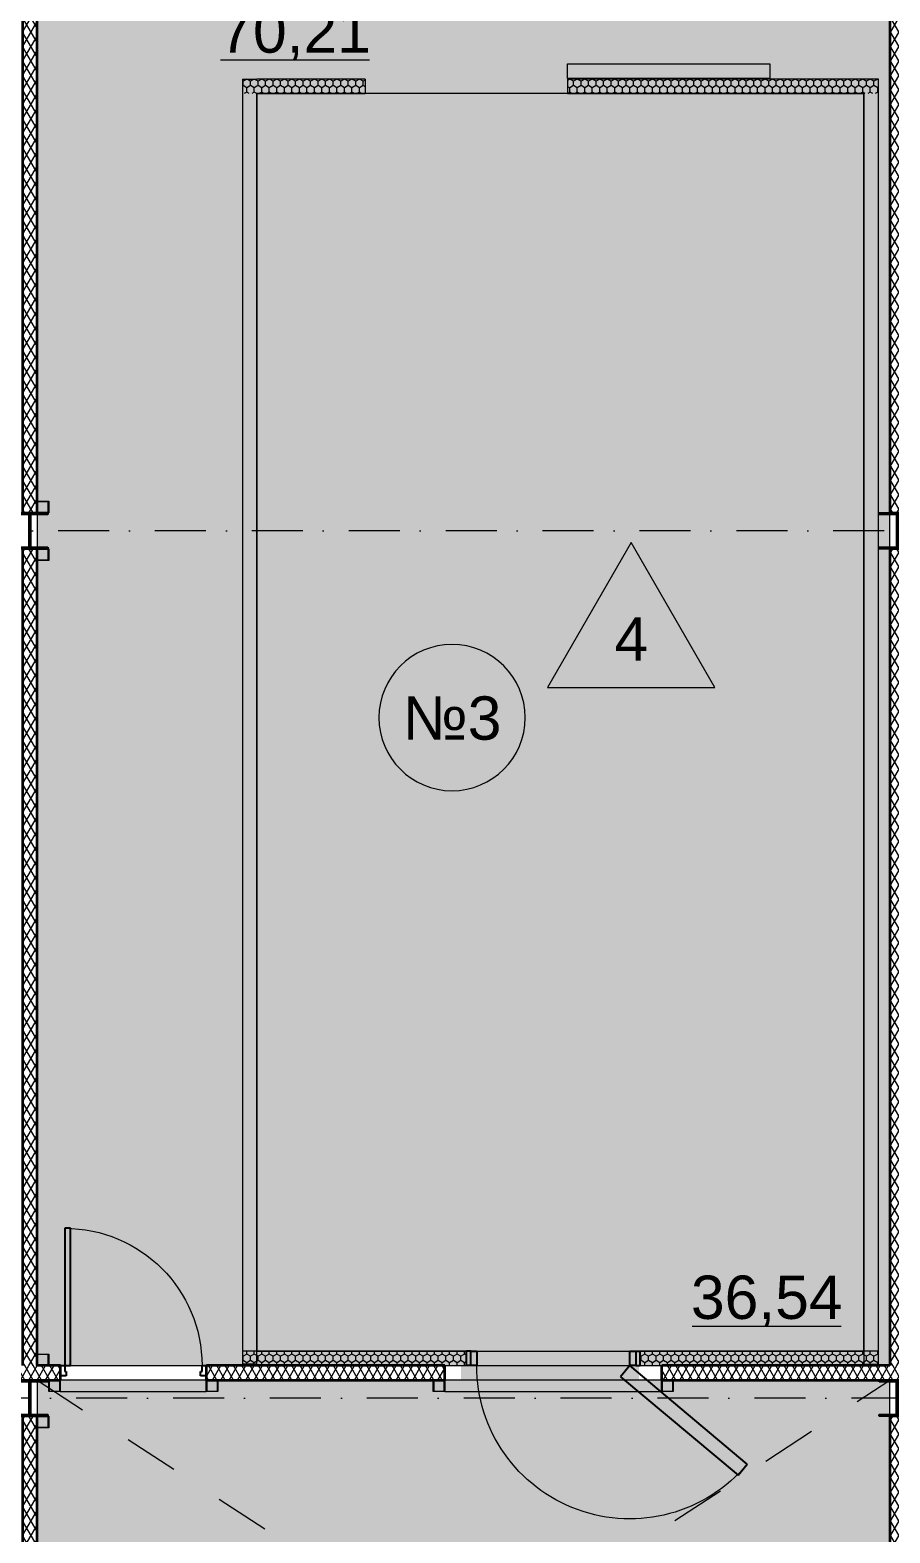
# Model space of a CAD drawing. Header units: millimetres. Extents: x -10605 to 104127, y -15987 to 52426.
# Drawn here: x 76001 to 81950, y 27068 to 37464 of the extents above; entities that cross this region are included whole.
import ezdxf
from ezdxf.enums import TextEntityAlignment as Align

# ---------------------------------------------------------------- set-up
doc = ezdxf.new("R2010")
doc.units = ezdxf.units.MM
doc.header["$MEASUREMENT"] = 0
for name, pattern in [('Dot & Dashed', [670.277762, 352.777767, -176.388884, 0, -141.111112]), ('roto_dd', [752.592, 376.296, -376.296]), ('Штриховая', [300, 200, -100])]:
    doc.linetypes.add(name, pattern=pattern)
for name, color, linetype in [('Двери Archicad', 7, 'Continuous'), ('Зоны', 7, 'Continuous'), ('Зоны морозильные камеры', 7, 'Continuous'), ('Морозильные камеры', 7, 'Continuous'), ('Оси', 7, 'Continuous'), ('Стены', 7, 'Continuous')]:
    doc.layers.add(name, color=color, linetype=linetype)
for name, color, linetype, lineweight in [('Двери Archicad_Ном._пера__3', 7, 'Continuous', 0), ('Двери Archicad_Ном._пера__97', 7, 'Continuous', 35), ('Двери Archicad_Ном._пера__98', 7, 'Continuous', 25), ('Зоны морозильные камеры_Ном._пера__100', 7, 'Continuous', 9), ('Зоны_Ном._пера__91', 255, 'Continuous', 0), ('Мебель и  оборудование_Ном._пера__200', 7, 'Continuous', 0), ('Металлический каркас здания_Ном._пера__98', 7, 'Continuous', 25), ('Металлический каркас здания_Ном._пера__99', 7, 'Continuous', 15), ('Оси_Ном._пера__200', 7, 'Continuous', 0), ('Паспорта Зон Archicad_Ном._пера__100', 7, 'Continuous', 9), ('Стены _Ном._пера__97', 7, 'Continuous', 35)]:
    doc.layers.add(name, color=color, linetype=linetype, lineweight=lineweight)
for name, color, linetype, lineweight, true_color in [('Двери Archicad_Ном._пера__6', 7, 'Continuous', 13, 0xc23fa3ff), ('Зоны морозильные камеры_Ном._пера__6', 7, 'Continuous', 13, 0xc23fa3ff), ('Морозильные камеры_Ном._пера__6', 7, 'Continuous', 13, 0xc23fa3ff)]:
    doc.layers.add(name, color=color, linetype=linetype, lineweight=lineweight, true_color=true_color)
doc.styles.add('РЎР“Р•РќР•Р\xa0РР\xa0_РЎРўРР›Р¬_1', font='arial.ttf')
pattern_1 = [(90, (0, 0), (-60, 0), [])]
pattern_2 = [(60, (0, 0), (-43.30127, 25), []), (120, (0, 0), (43.30127, 25), [])]
pattern_3 = [(90, (0, 0), (-51.961524, 0), [30, -60]), (90, (-25.98, 45), (-51.961524, 0), [30, -60]), (150, (-1e-14, 30), (25.980762, 45), [30, -60]), (150, (-51.96, 30), (25.980762, 45), [30, -60]), (210, (0, 0), (-25.980762, 45), [30, -60]), (210, (-51.96, -2e-14), (-25.980762, 45), [30, -60])]

# ---------------------------------------------------------------- blocks, each defined once
blk = doc.blocks.new('Разгрузочный тамбур_19_17', base_point=(77625, 38770))
at = {"layer": 'Зоны', "linetype": 'Continuous', "lineweight": 0, "true_color": 0x3f3f3f}
for points in [[(77470, 28225), (81870, 28225), (81950, 28225), (81950, 40125), (76050, 40125), (76050, 28225)], [(80213, 28225), (78983, 28225), (78983, 28125), (80213, 28125)]]:
    blk.add_hatch(color=250, dxfattribs=at).paths.add_polyline_path(points)
at = {"layer": 'Паспорта Зон Archicad_Ном._пера__100', "color": 7, "linetype": 'Continuous', "lineweight": 9}
blk.add_line((77320, 37258), (78350, 37258), dxfattribs=at)
at = {"layer": 'Паспорта Зон Archicad_Ном._пера__100', "color": 7, "lineweight": 9, "style": 'РЎР“Р•РќР•Р\xa0РР\xa0_РЎРўРР›Р¬_1'}
for tag, p in [('ROOM_NUMBER', (78333, 38612)), ('ROOM_AREA', (77835, 37458))]:
    blk.add_attdef(tag, text='', height=300, dxfattribs=at).set_placement(p, align=Align.MIDDLE_CENTER)
blk = doc.blocks.new('Колонна SHS ГК 27')
at = {"layer": 'Металлический каркас здания_Ном._пера__99', "linetype": 'Continuous', "lineweight": 0, "true_color": 0xffffff}
h = blk.add_hatch(dxfattribs=at)
h.set_pattern_fill('Barabбs_tйglakц_бllу', style=0, pattern_type=2)
h.set_pattern_definition(pattern_1)
h.paths.add_polyline_path([(-40, -40), (40, -40), (40, 40), (-40, 40)])
h.paths.add_polyline_path([(-36.4, -36.4), (-36.4, 36.4), (36.4, 36.4), (36.4, -36.4)], flags=0)
at = {"layer": 'Металлический каркас здания_Ном._пера__99', "color": 7, "linetype": 'Continuous', "lineweight": 15}
for p, q in [((40, 40), (-40, 40)), ((-40, 40), (-40, -40)), ((-36.4, -36.4), (-36.4, 36.4)), ((-36.4, 36.4), (36.4, 36.4)), ((36.4, 36.4), (36.4, -36.4)), ((40, -40), (40, 40)), ((-40, -40), (40, -40)), ((36.4, -36.4), (-36.4, -36.4))]:
    blk.add_line(p, q, dxfattribs=at)
blk = doc.blocks.new('Труба Квадратного Сечения ГК SHS 27_5')
at = {"layer": 'Металлический каркас здания_Ном._пера__99', "color": 7, "linetype": 'Continuous', "lineweight": 15}
for p, q in [((505, 40), (0, 40)), ((0, 40), (0, 0)), ((0, 0), (0, -40)), ((1010, 40), (505, 40)), ((1010, 0), (1010, 40)), ((1010, -40), (1010, 0)), ((0, -40), (505, -40)), ((505, -40), (1010, -40))]:
    blk.add_line(p, q, dxfattribs=at)
blk = doc.blocks.new('Труба Квадратного Сечения ГК SHS 27_6')
at = {"layer": 'Металлический каркас здания_Ном._пера__99', "color": 7, "linetype": 'Continuous', "lineweight": 15}
for p, q in [((750, 40), (0, 40)), ((0, 40), (0, 0)), ((0, 0), (0, -40)), ((1500, 40), (750, 40)), ((1500, 0), (1500, 40)), ((1500, -40), (1500, 0)), ((0, -40), (750, -40)), ((750, -40), (1500, -40))]:
    blk.add_line(p, q, dxfattribs=at)
blk = doc.blocks.new('Зона подготовки товара_47_66', base_point=(78860, 26738))
at = {"layer": 'Зоны', "linetype": 'Continuous', "lineweight": 0, "true_color": 0x3f3f3f}
blk.add_hatch(color=250, dxfattribs=at).paths.add_polyline_path([(76050, 28125), (76050, 24275), (81950, 24275), (81950, 28125)])
at = {"layer": 'Паспорта Зон Archicad_Ном._пера__100', "color": 7, "linetype": 'Continuous', "lineweight": 9}
blk.add_line((80741, 24470), (81771, 24470), dxfattribs=at)
for start, end in [(0, 180), (180, 0)]:
    blk.add_arc((79804, 25369), 506, start, end, dxfattribs=at)
at = {"layer": 'Паспорта Зон Archicad_Ном._пера__100', "color": 7, "lineweight": 9, "style": 'РЎР“Р•РќР•Р\xa0РР\xa0_РЎРўРР›Р¬_1'}
for tag, p in [('ROOM_NUMBER', (79804, 25369)), ('ROOM_AREA', (81256, 24669))]:
    blk.add_attdef(tag, text='', height=300, dxfattribs=at).set_placement(p, align=Align.MIDDLE_CENTER)
blk = doc.blocks.new('Морозильная камера №3_№3_99', base_point=(79105, 33075))
at = {"layer": 'Зоны морозильные камеры_Ном._пера__6', "linetype": 'Continuous', "lineweight": 0, "true_color": 0x0f283f}
for points in [[(79770, 37025), (79770, 37125), (78270, 37125), (78270, 37025)], [(77570, 28325), (81770, 28325), (81770, 37025), (77570, 37025)]]:
    blk.add_hatch(color=158, dxfattribs=at).paths.add_polyline_path(points)
at = {"layer": 'Зоны морозильные камеры_Ном._пера__100', "color": 7, "linetype": 'Штриховая', "lineweight": 9, "flags": 128}
blk.add_lwpolyline([(77570, 28325), (81770, 28325), (81770, 37025), (77570, 37025)], close=True, dxfattribs=at)
at = {"layer": 'Паспорта Зон Archicad_Ном._пера__100', "color": 7, "linetype": 'Continuous', "lineweight": 9}
for p, q in [((80161, 33919), (79582, 32917)), ((80739, 32917), (80161, 33919)), ((79582, 32917), (80739, 32917)), ((80583, 28498), (81612, 28498))]:
    blk.add_line(p, q, dxfattribs=at)
for start, end in [(0, 180), (180, 0)]:
    blk.add_arc((78921, 32708), 506, start, end, dxfattribs=at)
at = {"layer": 'Паспорта Зон Archicad_Ном._пера__100', "color": 7, "lineweight": 9, "style": 'РЎР“Р•РќР•Р\xa0РР\xa0_РЎРўРР›Р¬_1'}
for tag, p in [('DUMMY_112', (80161, 33251)), ('ROOM_NUMBER', (78921, 32705)), ('ROOM_AREA', (81098, 28698))]:
    blk.add_attdef(tag, text='', height=300, dxfattribs=at).set_placement(p, align=Align.MIDDLE_CENTER)
blk = doc.blocks.new('Однопольная Дверь 27_3')
at = {"layer": 'Двери Archicad_Ном._пера__3', "color": 7, "linetype": 'Continuous', "lineweight": 0}
blk.add_arc((475, 0), 950, 90, 180, dxfattribs=at)
at = {"layer": 'Двери Archicad_Ном._пера__97', "color": 7, "linetype": 'Continuous', "lineweight": 35}
for p, q in [((-505, -70), (-505, 0)), ((-505, -70), (-505, 0)), ((505, -70), (505, 0)), ((505, -70), (505, 0)), ((-505, -100), (-505, -70)), ((505, -100), (505, -70))]:
    blk.add_line(p, q, dxfattribs=at)
at = {"layer": 'Двери Archicad_Ном._пера__98', "color": 7, "linetype": 'Continuous', "lineweight": 25}
for p, q in [((435, 0), (435, 950)), ((435, 950), (475, 950)), ((475, 950), (475, 0)), ((-475, 0), (-505, 0)), ((-505, 0), (-505, -70)), ((-475, -40), (-475, 0)), ((475, 0), (435, 0)), ((505, 0), (475, 0)), ((475, 0), (475, -40)), ((505, -70), (505, 0)), ((-505, -70), (-465, -70)), ((-465, -40), (-475, -40)), ((-465, -70), (-465, -40)), ((475, -40), (465, -40)), ((465, -40), (465, -70)), ((465, -70), (505, -70))]:
    blk.add_line(p, q, dxfattribs=at)
blk = doc.blocks.new('Простой Проем Двери')
at = {"layer": 'Двери Archicad_Ном._пера__97', "color": 7, "linetype": 'Continuous', "lineweight": 35}
for p, q in [((-750, 0), (-750, -100)), ((750, 0), (750, -100))]:
    blk.add_line(p, q, dxfattribs=at)
blk = doc.blocks.new('Стена_109', base_point=(98125, 28125))
at = {"layer": 'Стены', "linetype": 'Continuous', "lineweight": 0, "true_color": 0x000000}
h = blk.add_hatch(dxfattribs=at)
h.set_pattern_fill('Batt_Insulation__3_', color=18, style=0, pattern_type=2)
h.set_pattern_definition(pattern_2)
h.paths.add_polyline_path([(74370, 28125), (76211, 28125), (76211, 28225), (74370, 28225)])
h = blk.add_hatch(dxfattribs=at)
h.set_pattern_fill('Batt_Insulation__3_', color=18, style=0, pattern_type=2)
h.set_pattern_definition(pattern_2)
h.paths.add_polyline_path([(77221, 28125), (78871, 28125), (78871, 28225), (77221, 28225)])
h = blk.add_hatch(dxfattribs=at)
h.set_pattern_fill('Batt_Insulation__3_', color=18, style=0, pattern_type=2)
h.set_pattern_definition(pattern_2)
h.paths.add_polyline_path([(80371, 28125), (82211, 28125), (82211, 28225), (80371, 28225)])
at = {"layer": 'Стены _Ном._пера__97', "color": 7, "linetype": 'Continuous', "lineweight": 35}
for p, q in [((76211, 28155), (76211, 28225)), ((77221, 28155), (77221, 28225)), ((78871, 28125), (78871, 28225)), ((80371, 28125), (80371, 28225)), ((76211, 28125), (76211, 28155)), ((77221, 28125), (77221, 28155))]:
    blk.add_line(p, q, dxfattribs=at)
at = {"layer": 'Стены _Ном._пера__97', "color": 7, "linetype": 'Continuous', "lineweight": 35, "flags": 128}
for points in [[(76211, 28225), (76050, 28225)], [(78871, 28225), (77221, 28225)], [(81950, 28225), (80371, 28225)], [(74370, 28125), (76211, 28125)], [(77221, 28125), (78871, 28125)], [(80371, 28125), (82211, 28125)]]:
    blk.add_lwpolyline(points, dxfattribs=at)
at = {"layer": 'Двери Archicad', "color": 7, "linetype": 'Continuous', "lineweight": 50, "xscale": -1, "zscale": 1000}
blk.add_blockref('Однопольная Дверь 27_3', (76716, 28225), dxfattribs=at)
at = {"layer": 'Двери Archicad', "color": 7, "linetype": 'Continuous', "lineweight": 50, "zscale": 1000, "rotation": 180}
blk.add_blockref('Простой Проем Двери', (79621, 28125), dxfattribs=at)
blk = doc.blocks.new('Стена_112', base_point=(82000, 22125))
at = {"layer": 'Стены', "linetype": 'Continuous', "lineweight": 0, "true_color": 0x000000}
h = blk.add_hatch(dxfattribs=at)
h.set_pattern_fill('Batt_Insulation__3_', color=18, style=0, pattern_type=2)
h.set_pattern_definition(pattern_2)
h.paths.add_polyline_path([(82050, 22125), (82050, 27875), (81950, 27875), (81950, 22125)])
at = {"layer": 'Стены _Ном._пера__97', "color": 7, "linetype": 'Continuous', "lineweight": 35, "flags": 128}
for points in [[(82050, 27875), (81950, 27875)], [(81950, 27875), (81950, 24275)], [(82050, 24275), (82050, 27875)], [(81950, 24175), (81950, 22125)], [(82050, 22125), (82050, 24175)], [(81950, 22125), (82050, 22125)]]:
    blk.add_lwpolyline(points, dxfattribs=at)
blk = doc.blocks.new('Стена_122', base_point=(77470, 37125))
at = {"layer": 'Морозильные камеры', "linetype": 'Continuous', "lineweight": 0, "true_color": 0x000000}
h = blk.add_hatch(dxfattribs=at)
h.set_pattern_fill('Styrofoam_SM_Insulation__3_', color=18, style=0, pattern_type=2)
h.set_pattern_definition(pattern_3)
h.paths.add_polyline_path([(77470, 37125), (77570, 37025), (77570, 37125)])
h = blk.add_hatch(dxfattribs=at)
h.set_pattern_fill('Styrofoam_SM_Insulation__3_', color=18, style=0, pattern_type=2)
h.set_pattern_definition(pattern_3)
h.paths.add_polyline_path([(77470, 37025), (77570, 37025), (77470, 37125)])
h = blk.add_hatch(dxfattribs=at)
h.set_pattern_fill('Styrofoam_SM_Insulation__3_', color=18, style=0, pattern_type=2)
h.set_pattern_definition(pattern_3)
h.paths.add_polyline_path([(77470, 37025), (77470, 28235), (77570, 28235), (77570, 37025)])
h = blk.add_hatch(dxfattribs=at)
h.set_pattern_fill('Styrofoam_SM_Insulation__3_', color=18, style=0, pattern_type=2)
h.set_pattern_definition(pattern_3)
h.paths.add_polyline_path([(77470, 28225), (77570, 28225), (77570, 28235), (77470, 28235)])
at = {"layer": 'Морозильные камеры_Ном._пера__6', "color": 161, "linetype": 'Continuous', "lineweight": 13, "true_color": 0x3fa3ff, "flags": 128}
for points in [[(77470, 37125), (77570, 37125)], [(77470, 37125), (77470, 28235)], [(77570, 28235), (77570, 37025)], [(77570, 28235), (77470, 28235)]]:
    blk.add_lwpolyline(points, dxfattribs=at)
blk = doc.blocks.new('Стена_123', base_point=(81870, 28225))
at = {"layer": 'Морозильные камеры', "linetype": 'Continuous', "lineweight": 0, "true_color": 0x000000}
h = blk.add_hatch(dxfattribs=at)
h.set_pattern_fill('Styrofoam_SM_Insulation__3_', color=18, style=0, pattern_type=2)
h.set_pattern_definition(pattern_3)
h.paths.add_polyline_path([(81770, 37125), (81770, 37025), (81870, 37125)])
h = blk.add_hatch(dxfattribs=at)
h.set_pattern_fill('Styrofoam_SM_Insulation__3_', color=18, style=0, pattern_type=2)
h.set_pattern_definition(pattern_3)
h.paths.add_polyline_path([(81770, 37025), (81870, 37025), (81870, 37125)])
h = blk.add_hatch(dxfattribs=at)
h.set_pattern_fill('Styrofoam_SM_Insulation__3_', color=18, style=0, pattern_type=2)
h.set_pattern_definition(pattern_3)
h.paths.add_polyline_path([(81770, 37025), (81770, 28235), (81870, 28235), (81870, 37025)])
h = blk.add_hatch(dxfattribs=at)
h.set_pattern_fill('Styrofoam_SM_Insulation__3_', color=18, style=0, pattern_type=2)
h.set_pattern_definition(pattern_3)
h.paths.add_polyline_path([(81770, 28225), (81870, 28225), (81870, 28235), (81770, 28235)])
at = {"layer": 'Морозильные камеры_Ном._пера__6', "color": 161, "linetype": 'Continuous', "lineweight": 13, "true_color": 0x3fa3ff, "flags": 128}
for points in [[(81870, 37125), (81770, 37125)], [(81870, 28235), (81870, 37125)], [(81770, 37025), (81770, 28235)], [(81770, 28235), (81870, 28235)]]:
    blk.add_lwpolyline(points, dxfattribs=at)
blk = doc.blocks.new('Стена_137', base_point=(76000, 22125))
at = {"layer": 'Стены', "linetype": 'Continuous', "lineweight": 0, "true_color": 0x000000}
h = blk.add_hatch(dxfattribs=at)
h.set_pattern_fill('Batt_Insulation__3_', color=18, style=0, pattern_type=2)
h.set_pattern_definition(pattern_2)
h.paths.add_polyline_path([(76050, 22125), (76050, 27875), (75950, 27875), (75950, 22125)])
at = {"layer": 'Стены _Ном._пера__97', "color": 7, "linetype": 'Continuous', "lineweight": 35, "flags": 128}
for points in [[(76050, 27875), (75950, 27875)], [(75950, 27875), (75950, 24275)], [(76050, 24275), (76050, 27875)], [(75950, 24175), (75950, 22125)], [(76050, 22125), (76050, 24175)], [(75950, 22125), (76050, 22125)]]:
    blk.add_lwpolyline(points, dxfattribs=at)
blk = doc.blocks.new('Наружная Раздвижная Дверь 27')
at = {"layer": 'Двери Archicad_Ном._пера__3', "color": 7, "linetype": 'Continuous', "lineweight": 0}
for p, q in [((700, 105), (2100, 105)), ((700, 5), (700, 105)), ((2100, 105), (2100, 5)), ((2100, 5), (700, 5))]:
    blk.add_line(p, q, dxfattribs=at)
at = {"layer": 'Двери Archicad_Ном._пера__6', "color": 161, "linetype": 'Continuous', "lineweight": 13, "true_color": 0x3fa3ff}
for p, q in [((-700, 0), (-700, -100)), ((700, 0), (700, -100))]:
    blk.add_line(p, q, dxfattribs=at)
blk = doc.blocks.new('Стена_274', base_point=(81870, 37125))
at = {"layer": 'Морозильные камеры', "linetype": 'Continuous', "lineweight": 0, "true_color": 0x000000}
h = blk.add_hatch(dxfattribs=at)
h.set_pattern_fill('Styrofoam_SM_Insulation__3_', color=18, style=0, pattern_type=2)
h.set_pattern_definition(pattern_3)
h.paths.add_polyline_path([(77570, 37125), (77570, 37025), (78320, 37025), (78320, 37125)])
h = blk.add_hatch(dxfattribs=at)
h.set_pattern_fill('Styrofoam_SM_Insulation__3_', color=18, style=0, pattern_type=2)
h.set_pattern_definition(pattern_3)
h.paths.add_polyline_path([(81770, 37125), (79720, 37125), (79720, 37025), (81770, 37025)])
at = {"layer": 'Морозильные камеры_Ном._пера__6', "color": 161, "linetype": 'Continuous', "lineweight": 13, "true_color": 0x3fa3ff}
for p, q in [((78320, 37125), (78320, 37025)), ((79720, 37125), (79720, 37025))]:
    blk.add_line(p, q, dxfattribs=at)
at = {"layer": 'Морозильные камеры_Ном._пера__6', "color": 161, "linetype": 'Continuous', "lineweight": 13, "true_color": 0x3fa3ff, "flags": 128}
for points in [[(78320, 37125), (77570, 37125)], [(81770, 37125), (79720, 37125)], [(77570, 37025), (78320, 37025)], [(79720, 37025), (81770, 37025)]]:
    blk.add_lwpolyline(points, dxfattribs=at)
at = {"layer": 'Двери Archicad', "color": 7, "linetype": 'Continuous', "lineweight": 50, "zscale": 1000}
blk.add_blockref('Наружная Раздвижная Дверь 27', (79020, 37125), dxfattribs=at)
blk = doc.blocks.new('Однопольная Дверь 27_4')
at = {"layer": 'Двери Archicad_Ном._пера__3', "color": 7, "linetype": 'Continuous', "lineweight": 0}
blk.add_arc((530, 0), 1060, 40, 180, dxfattribs=at)
at = {"layer": 'Двери Archicad_Ном._пера__6', "color": 161, "linetype": 'Continuous', "lineweight": 13, "true_color": 0x3fa3ff}
for p, q in [((-600, 0), (-600, -100)), ((-600, 0), (-600, -100)), ((600, 0), (600, -100)), ((600, 0), (600, -100))]:
    blk.add_line(p, q, dxfattribs=at)
at = {"layer": 'Двери Archicad_Ном._пера__98', "color": 7, "linetype": 'Continuous', "lineweight": 25}
for p, q in [((466, 77), (1278, 758)), ((1278, 758), (1342, 681)), ((1342, 681), (530, 0)), ((-570, 0), (-600, 0)), ((-600, 0), (-600, -100)), ((-530, 0), (-570, 0)), ((-570, 0), (-570, -100)), ((-530, -100), (-530, 0)), ((530, 0), (466, 77)), ((570, 0), (530, 0)), ((530, 0), (530, -100)), ((570, 0), (600, 0)), ((570, -100), (570, 0)), ((600, 0), (600, -100)), ((-570, -100), (-600, -100)), ((-570, -100), (-530, -100)), ((530, -100), (570, -100)), ((570, -100), (600, -100))]:
    blk.add_line(p, q, dxfattribs=at)
blk = doc.blocks.new('Стена_287', base_point=(77470, 28225))
at = {"layer": 'Морозильные камеры', "linetype": 'Continuous', "lineweight": 0, "true_color": 0x000000}
h = blk.add_hatch(dxfattribs=at)
h.set_pattern_fill('Styrofoam_SM_Insulation__3_', color=18, style=0, pattern_type=2)
h.set_pattern_definition(pattern_3)
h.paths.add_polyline_path([(77470, 28225), (79021, 28225), (79021, 28325), (77470, 28325)])
h = blk.add_hatch(dxfattribs=at)
h.set_pattern_fill('Styrofoam_SM_Insulation__3_', color=18, style=0, pattern_type=2)
h.set_pattern_definition(pattern_3)
h.paths.add_polyline_path([(80221, 28225), (81870, 28225), (81870, 28325), (80221, 28325)])
at = {"layer": 'Морозильные камеры_Ном._пера__6', "color": 161, "linetype": 'Continuous', "lineweight": 13, "true_color": 0x3fa3ff}
for p, q in [((79021, 28225), (79021, 28325)), ((80221, 28225), (80221, 28325))]:
    blk.add_line(p, q, dxfattribs=at)
at = {"layer": 'Морозильные камеры_Ном._пера__6', "color": 161, "linetype": 'Continuous', "lineweight": 13, "true_color": 0x3fa3ff, "flags": 128}
for points in [[(79021, 28325), (77470, 28325)], [(77470, 28325), (77470, 28225)], [(81870, 28325), (80221, 28325)], [(81870, 28225), (81870, 28325)], [(77470, 28225), (79021, 28225)], [(80221, 28225), (81870, 28225)]]:
    blk.add_lwpolyline(points, dxfattribs=at)
at = {"layer": 'Двери Archicad', "color": 7, "linetype": 'Continuous', "lineweight": 50, "xscale": -0.9999999999999999, "zscale": 1000, "rotation": 180.0000009037798}
blk.add_blockref('Однопольная Дверь 27_4', (79621, 28225), dxfattribs=at)
blk = doc.blocks.new('Стена_363', base_point=(82000, 34125))
at = {"layer": 'Стены', "linetype": 'Continuous', "lineweight": 0, "true_color": 0x000000}
h = blk.add_hatch(dxfattribs=at)
h.set_pattern_fill('Batt_Insulation__3_', color=18, style=0, pattern_type=2)
h.set_pattern_definition(pattern_2)
h.paths.add_polyline_path([(82050, 34125), (82050, 39875), (81950, 39875), (81950, 34125)])
at = {"layer": 'Стены _Ном._пера__97', "color": 7, "linetype": 'Continuous', "lineweight": 35, "flags": 128}
for points in [[(82050, 39875), (81950, 39875)], [(81950, 39875), (81950, 34125)], [(82050, 34125), (82050, 39875)], [(81950, 34125), (82050, 34125)]]:
    blk.add_lwpolyline(points, dxfattribs=at)
blk = doc.blocks.new('Стена_371', base_point=(76000, 34125))
at = {"layer": 'Стены', "linetype": 'Continuous', "lineweight": 0, "true_color": 0x000000}
h = blk.add_hatch(dxfattribs=at)
h.set_pattern_fill('Batt_Insulation__3_', color=18, style=0, pattern_type=2)
h.set_pattern_definition(pattern_2)
h.paths.add_polyline_path([(76050, 34125), (76050, 39875), (75950, 39875), (75950, 34125)])
at = {"layer": 'Стены _Ном._пера__97', "color": 7, "linetype": 'Continuous', "lineweight": 35, "flags": 128}
for points in [[(76050, 39875), (75950, 39875)], [(75950, 39875), (75950, 34125)], [(76050, 34125), (76050, 39875)], [(75950, 34125), (76050, 34125)]]:
    blk.add_lwpolyline(points, dxfattribs=at)
blk = doc.blocks.new('Стена_375', base_point=(82000, 28125))
at = {"layer": 'Стены', "linetype": 'Continuous', "lineweight": 0, "true_color": 0x000000}
h = blk.add_hatch(dxfattribs=at)
h.set_pattern_fill('Batt_Insulation__3_', color=18, style=0, pattern_type=2)
h.set_pattern_definition(pattern_2)
h.paths.add_polyline_path([(82050, 28225), (82050, 33875), (81950, 33875), (81950, 28225)])
at = {"layer": 'Стены _Ном._пера__97', "color": 7, "linetype": 'Continuous', "lineweight": 35, "flags": 128}
for points in [[(82050, 33875), (81950, 33875)], [(81950, 33875), (81950, 28225)], [(82050, 28225), (82050, 33875)]]:
    blk.add_lwpolyline(points, dxfattribs=at)
blk = doc.blocks.new('Стена_381', base_point=(76000, 28125))
at = {"layer": 'Стены', "linetype": 'Continuous', "lineweight": 0, "true_color": 0x000000}
h = blk.add_hatch(dxfattribs=at)
h.set_pattern_fill('Batt_Insulation__3_', color=18, style=0, pattern_type=2)
h.set_pattern_definition(pattern_2)
h.paths.add_polyline_path([(76050, 28225), (76050, 33875), (75950, 33875), (75950, 28225)])
at = {"layer": 'Стены _Ном._пера__97', "color": 7, "linetype": 'Continuous', "lineweight": 35, "flags": 128}
for points in [[(76050, 33875), (75950, 33875)], [(75950, 33875), (75950, 28225)], [(76050, 28225), (76050, 33875)]]:
    blk.add_lwpolyline(points, dxfattribs=at)
blk = doc.blocks.new('Колонна Универсальная 27')
at = {"layer": 'Металлический каркас здания_Ном._пера__98', "linetype": 'Continuous', "lineweight": 0, "true_color": 0xffffff}
h = blk.add_hatch(dxfattribs=at)
h.set_pattern_fill('Barabбs_tйglakц_бllу', style=0, pattern_type=2)
h.set_pattern_definition(pattern_1)
h.paths.add_polyline_path([(-125, -125), (125, -125), (125, -113), (4, -113), (4, 113), (125, 113), (125, 125), (-125, 125), (-125, 113), (-4, 113), (-4, -113), (-125, -113)])
at = {"layer": 'Металлический каркас здания_Ном._пера__98', "color": 7, "linetype": 'Continuous', "lineweight": 25}
for p, q in [((125, 125), (-125, 125)), ((-125, 125), (-125, 113)), ((-125, 113), (-4, 113)), ((-4, 113), (-4, -113)), ((4, -113), (4, 113)), ((4, 113), (125, 113)), ((125, 113), (125, 125)), ((-4, -113), (-125, -113)), ((-125, -113), (-125, -125)), ((-125, -125), (125, -125)), ((125, -113), (4, -113)), ((125, -125), (125, -113))]:
    blk.add_line(p, q, dxfattribs=at)
blk = doc.blocks.new('Стандартный Маркер Сетки_3')
at = {"layer": 'Оси_Ном._пера__200', "color": 7, "linetype": 'Dot & Dashed', "lineweight": 0}
blk.add_line((0, 0), (107930, 0), dxfattribs=at)
at = {"layer": 'Оси_Ном._пера__200', "color": 7, "lineweight": 0, "style": 'РЎР“Р•РќР•Р\xa0РР\xa0_РЎРўРР›Р¬_1'}
blk.add_attdef('AC_MarkerText_1', text='', height=300, dxfattribs=at).set_placement((108330, 150), align=Align.TOP_CENTER)
blk = doc.blocks.new('Стандартный Маркер Сетки')
at = {"layer": 'Оси_Ном._пера__200', "color": 7, "linetype": 'Dot & Dashed', "lineweight": 0}
blk.add_line((0, 0), (107805, 0), dxfattribs=at)
at = {"layer": 'Оси_Ном._пера__200', "color": 7, "lineweight": 0, "style": 'РЎР“Р•РќР•Р\xa0РР\xa0_РЎРўРР›Р¬_1'}
blk.add_attdef('AC_MarkerText_1', text='', height=300, dxfattribs=at).set_placement((108205, 150), align=Align.TOP_CENTER)

msp = doc.modelspace()

# ---------------------------------------------------------------- linework, layer by layer
at = {"layer": 'Зоны морозильные камеры_Ном._пера__6', "color": 161, "linetype": 'Continuous', "lineweight": 13, "true_color": 0x3fa3ff, "flags": 128}
msp.add_lwpolyline([(77570, 28325.00012), (81770.05667, 28325.00012), (81770.05667, 37025.00012), (77570, 37025.00012)], close=True, dxfattribs=at)
at = {"layer": 'Зоны_Ном._пера__91', "color": 255, "linetype": 'Continuous', "lineweight": 0, "flags": 128}
for points in [[(77469.99993, 28225.00005), (81870.05673, 28225.00005), (81949.99988, 28225.00005), (81949.99988, 40125.00012), (76049.99989, 40125.00012), (76049.99989, 28225.00005)], [(76050.00013, 28125.00005), (76050.00013, 24274.50005), (81949.99994, 24274.50005), (81949.99994, 28125.00005)]]:
    msp.add_lwpolyline(points, close=True, dxfattribs=at)
at = {"layer": 'Мебель и  оборудование_Ном._пера__200', "color": 7, "linetype": 'roto_dd', "lineweight": 0, "flags": 128}
for points in [[(76049.99989, 28125.00005), (81949.99994, 24274.50005)], [(76049.99989, 24274.50005), (81949.99994, 28125.00005)]]:
    msp.add_lwpolyline(points, dxfattribs=at)

# ---------------------------------------------------------------- block references
at = {"layer": 'Зоны', "color": 7, "linetype": 'Continuous', "lineweight": 9}
ref = msp.add_blockref('Разгрузочный тамбур_19_17', (77624.84718, 38769.61505), dxfattribs=at)
ref.add_attrib('ROOM_AREA', '70,21', dxfattribs={"layer": 'Паспорта Зон Archicad_Ном._пера__100', "color": 7, "lineweight": 9, "height": 300, "style": 'РЎР“Р•РќР•Р\xa0РР\xa0_РЎРўРР›Р¬_1'}).set_placement((77834.89418, 37457.75342), align=Align.MIDDLE_CENTER)
msp.add_blockref('Зона подготовки товара_47_66', (78859.75964, 26738.0975), dxfattribs=at).add_auto_attribs({'ROOM_NUMBER': '47', 'ROOM_AREA': '22,72'})
at = {"layer": 'Зоны морозильные камеры', "color": 7, "linetype": 'Continuous', "lineweight": 9}
msp.add_blockref('Морозильная камера №3_№3_99', (79104.90935, 33075.01501), dxfattribs=at).add_auto_attribs({'ROOM_NUMBER': '№3', 'ROOM_AREA': '36,54', 'DUMMY_112': '4'})
at = {"layer": 'Металлический каркас здания_Ном._пера__98', "color": 7, "linetype": 'Continuous', "lineweight": 25, "xscale": -1, "zscale": 1000}
for p in [(76000.07, 33999.99222), (82000.71222, 33999.99222), (76000, 28000.00005), (82000.34778, 28000.00005)]:
    msp.add_blockref('Колонна Универсальная 27', p, dxfattribs=at)
at = {"layer": 'Металлический каркас здания_Ном._пера__99', "color": 7, "linetype": 'Continuous', "lineweight": 15, "xscale": -1, "zscale": 1000}
for p in [(76090.00013, 34164.99222), (76090.00013, 33834.99222), (76090.00013, 28265.00005), (76170.50008, 28085.00005), (77260.50008, 28085.00005), (76090.00013, 27835.00005)]:
    msp.add_blockref('Колонна SHS ГК 27', p, dxfattribs=at)
at = {"layer": 'Металлический каркас здания_Ном._пера__99', "color": 7, "linetype": 'Continuous', "lineweight": 15, "zscale": 1000}
msp.add_blockref('Труба Квадратного Сечения ГК SHS 27_5', (76210.50008, 28085.00005), dxfattribs=at)
at = {"layer": 'Металлический каркас здания_Ном._пера__99', "color": 7, "linetype": 'Continuous', "lineweight": 15, "xscale": -1, "zscale": 1000, "rotation": 180}
for p in [(78830.52848, 28085.00005), (80410.52848, 28085.00005)]:
    msp.add_blockref('Колонна SHS ГК 27', p, dxfattribs=at)
at = {"layer": 'Металлический каркас здания_Ном._пера__99', "color": 7, "linetype": 'Continuous', "lineweight": 15, "zscale": 1000, "rotation": 180}
msp.add_blockref('Труба Квадратного Сечения ГК SHS 27_6', (80370.52848, 28085.00005), dxfattribs=at)
at = {"layer": 'Морозильные камеры', "color": 161, "lineweight": 13, "true_color": 0x3fa3ff}
for name, p in [('Стена_274', (81870.05681, 37125.00012)), ('Стена_122', (77470.00014, 37125.00012)), ('Стена_123', (81870.05667, 28225.00005)), ('Стена_287', (77470, 28225.00005))]:
    msp.add_blockref(name, p, dxfattribs=at)
at = {"layer": 'Оси', "color": 8, "linetype": 'Continuous', "lineweight": 0, "true_color": 0x747474, "xscale": -1, "zscale": 1000}
for name, p in [('Стандартный Маркер Сетки', (98000.00007, 34000.00005)), ('Стандартный Маркер Сетки_3', (98125, 28000.00005))]:
    msp.add_blockref(name, p, dxfattribs=at)
at = {"layer": 'Стены', "color": 7, "lineweight": 35}
for name, p in [('Стена_371', (76000.00013, 34124.99222)), ('Стена_363', (81999.99994, 34124.99222)), ('Стена_381', (76000.00013, 28125.00005)), ('Стена_375', (81999.99994, 28125.00005)), ('Стена_109', (98125, 28125.00005)), ('Стена_137', (76000.00013, 22125.00005)), ('Стена_112', (81999.99994, 22125.00005))]:
    msp.add_blockref(name, p, dxfattribs=at)

doc.saveas('drawing.dxf')
